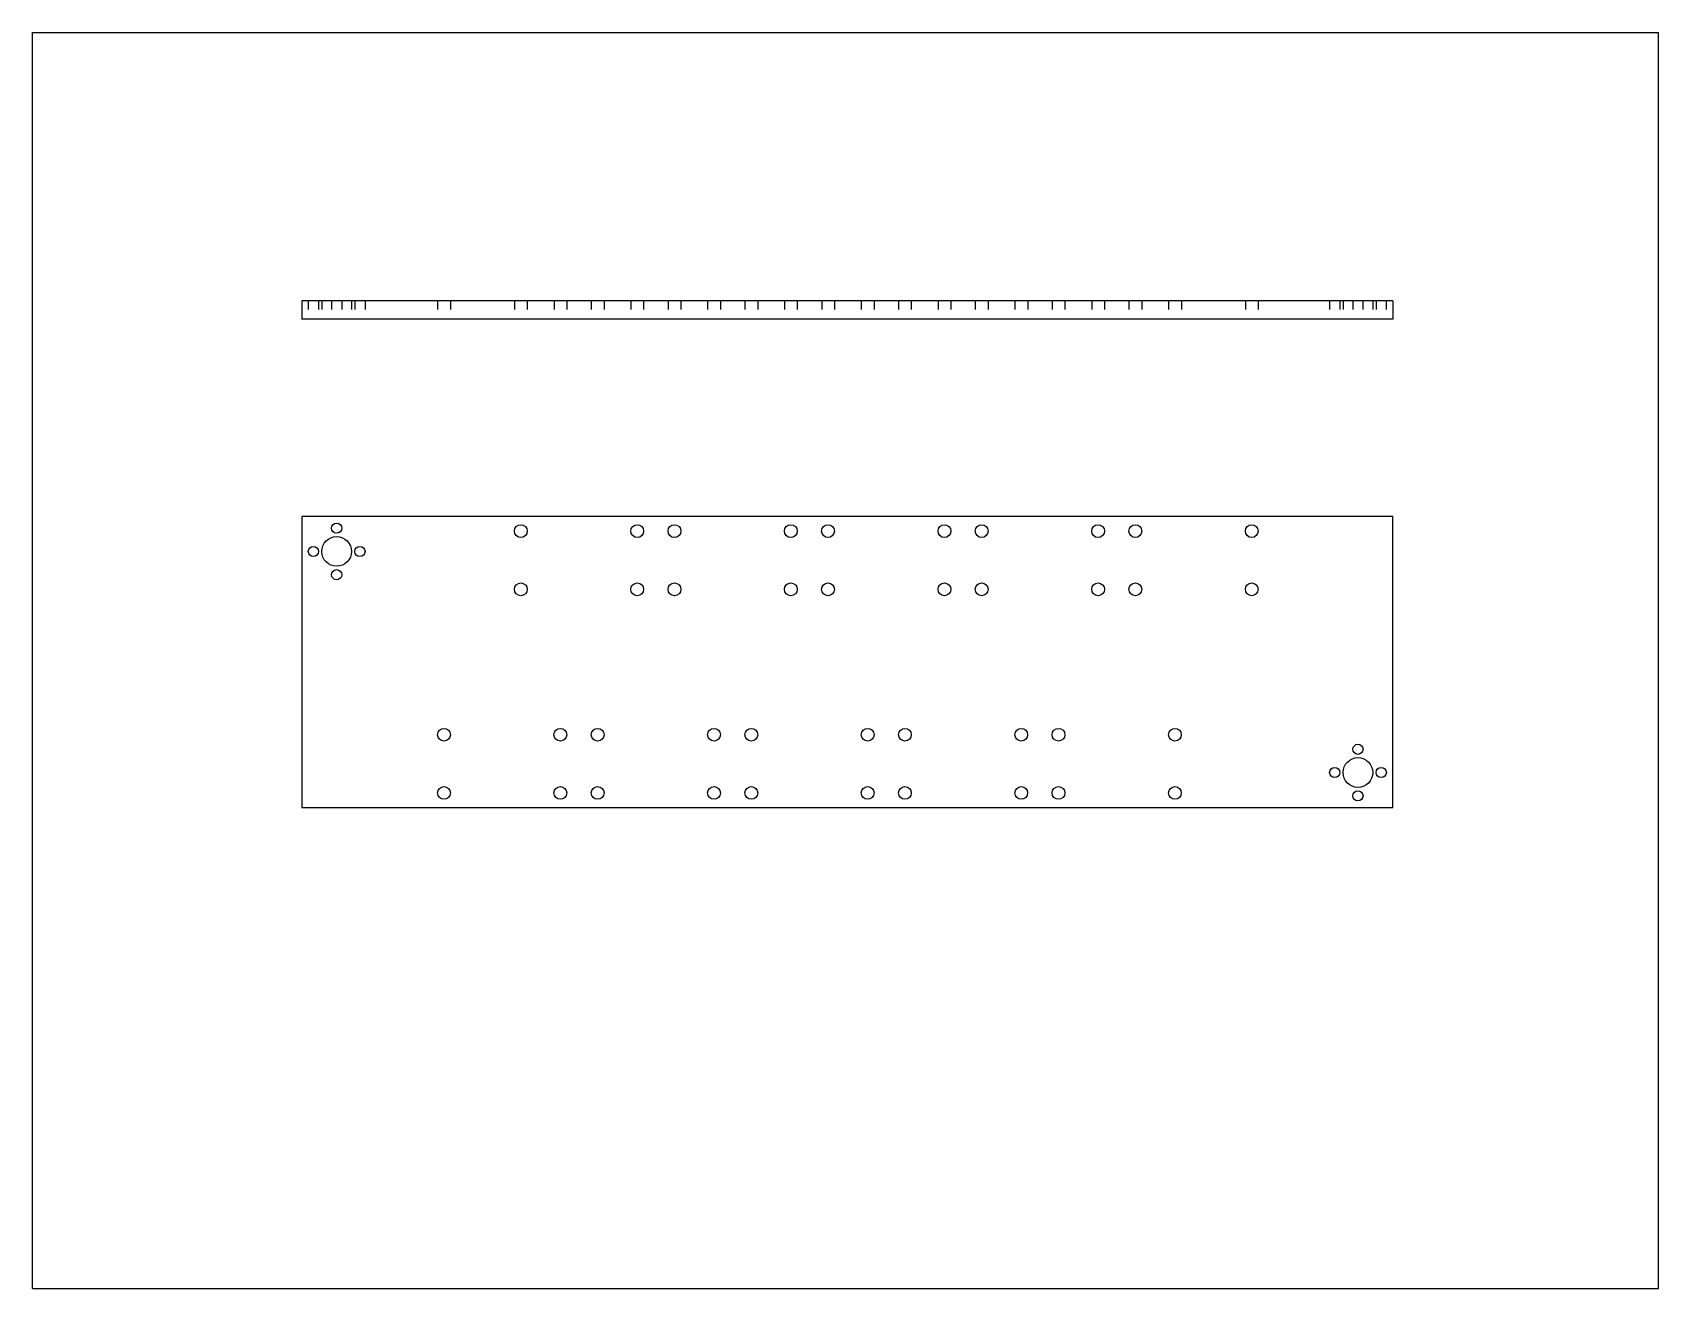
# Model space of a CAD drawing. Extents: x 0 to 22, y 0 to 17.
import ezdxf

# ---------------------------------------------------------------- set-up
doc = ezdxf.new("R2010")
doc.units = 0
doc.header["$LTSCALE"] = 1.21
doc.linetypes.add('HIDDEN', pattern=[0.2, 0.1, -0.1])
doc.layers.get('0').update_dxf_attribs({"linetype": 'CONTINUOUS'})
doc.layers.add('02___PRT_ALL_AXES', color=7, linetype='CONTINUOUS')
doc.layers.add('DEFAULT_2', color=8, linetype='HIDDEN')

msp = doc.modelspace()

# ---------------------------------------------------------------- linework, layer by layer
at = {"color": 7, "linetype": 'CONTINUOUS'}
for p, q in [((0, 0), (0, 17)), ((0, 17), (22, 17)), ((22, 0), (22, 17)), ((3.642, 13.37), (3.642, 13.12)), ((18.406, 13.37), (3.642, 13.37)), ((18.406, 13.37), (18.406, 13.12)), ((18.406, 13.12), (3.642, 13.12)), ((3.642, 10.448), (3.642, 6.511)), ((18.406, 10.448), (3.642, 10.448)), ((18.406, 6.511), (18.406, 10.448)), ((3.642, 6.511), (18.406, 6.511)), ((0, 0), (22, 0))]:
    msp.add_line(p, q, dxfattribs=at)
for centre, radius in [((4.115, 10.291), 0.0689), ((4.115, 9.976), 0.201), ((8.686, 10.251), 0.0866), ((10.26, 10.251), 0.0866), ((3.8, 9.976), 0.0689), ((4.43, 9.976), 0.0689), ((4.115, 9.661), 0.0689), ((8.686, 9.464), 0.0866), ((10.26, 9.464), 0.0866), ((7.646, 7.495), 0.0866), ((9.221, 7.495), 0.0866), ((17.934, 7.298), 0.0689), ((17.619, 6.984), 0.0689), ((17.934, 6.984), 0.201), ((18.249, 6.984), 0.0689), ((7.646, 6.708), 0.0866), ((9.221, 6.708), 0.0866), ((17.934, 6.669), 0.0689)]:
    msp.add_circle(centre, radius, dxfattribs=at)
at = {"layer": '02___PRT_ALL_AXES', "color": 8, "linetype": 'HIDDEN'}
for p, q in [((5.481, 13.37), (5.481, 13.12)), ((5.654, 13.37), (5.481, 13.37)), ((5.654, 13.37), (5.654, 13.12)), ((6.52, 13.37), (6.52, 13.12)), ((6.693, 13.37), (6.52, 13.37)), ((6.693, 13.37), (6.693, 13.12)), ((7.056, 13.37), (7.056, 13.12)), ((7.229, 13.37), (7.056, 13.37)), ((7.229, 13.37), (7.229, 13.12)), ((8.095, 13.37), (8.095, 13.12)), ((8.268, 13.37), (8.095, 13.37)), ((8.268, 13.37), (8.268, 13.12)), ((9.638, 13.37), (9.638, 13.12)), ((9.812, 13.37), (9.638, 13.37)), ((9.812, 13.37), (9.812, 13.12)), ((10.678, 13.37), (10.678, 13.12)), ((10.851, 13.37), (10.678, 13.37)), ((10.851, 13.37), (10.851, 13.12)), ((11.213, 13.37), (11.213, 13.12)), ((11.386, 13.37), (11.213, 13.37)), ((11.386, 13.37), (11.386, 13.12)), ((11.89, 13.37), (11.717, 13.37)), ((11.717, 13.37), (11.717, 13.12)), ((11.89, 13.37), (11.89, 13.12)), ((12.426, 13.37), (12.252, 13.37)), ((12.252, 13.37), (12.252, 13.12)), ((12.426, 13.37), (12.426, 13.12)), ((12.93, 13.37), (12.756, 13.37)), ((12.756, 13.37), (12.756, 13.12)), ((12.93, 13.37), (12.93, 13.12)), ((13.465, 13.37), (13.292, 13.37)), ((13.292, 13.37), (13.292, 13.12)), ((13.465, 13.37), (13.465, 13.12)), ((13.969, 13.37), (13.796, 13.37)), ((13.796, 13.37), (13.796, 13.12)), ((13.969, 13.37), (13.969, 13.12)), ((14.504, 13.37), (14.331, 13.37)), ((14.331, 13.37), (14.331, 13.12)), ((14.504, 13.37), (14.504, 13.12)), ((15.008, 13.37), (14.835, 13.37)), ((14.835, 13.37), (14.835, 13.12)), ((15.008, 13.37), (15.008, 13.12)), ((15.544, 13.37), (15.371, 13.37)), ((15.371, 13.37), (15.371, 13.12)), ((15.544, 13.37), (15.544, 13.12)), ((16.583, 13.37), (16.41, 13.37)), ((16.41, 13.37), (16.41, 13.12)), ((16.583, 13.37), (16.583, 13.12)), ((5.654, 13.12), (5.481, 13.12)), ((6.693, 13.12), (6.52, 13.12)), ((7.229, 13.12), (7.056, 13.12)), ((8.268, 13.12), (8.095, 13.12)), ((9.812, 13.12), (9.638, 13.12)), ((10.851, 13.12), (10.678, 13.12)), ((11.386, 13.12), (11.213, 13.12)), ((11.89, 13.12), (11.717, 13.12)), ((12.426, 13.12), (12.252, 13.12)), ((12.93, 13.12), (12.756, 13.12)), ((13.465, 13.12), (13.292, 13.12)), ((13.969, 13.12), (13.796, 13.12)), ((14.504, 13.12), (14.331, 13.12)), ((15.008, 13.12), (14.835, 13.12)), ((15.544, 13.12), (15.371, 13.12)), ((16.583, 13.12), (16.41, 13.12))]:
    msp.add_line(p, q, dxfattribs=at)
at = {"layer": '02___PRT_ALL_AXES', "color": 7, "linetype": 'CONTINUOUS'}
for centre in [(6.607, 10.251), (8.182, 10.251), (10.764, 10.251), (12.339, 10.251), (12.843, 10.251), (14.418, 10.251), (14.922, 10.251), (16.497, 10.251), (6.607, 9.464), (8.182, 9.464), (10.764, 9.464), (12.339, 9.464), (12.843, 9.464), (14.418, 9.464), (14.922, 9.464), (16.497, 9.464), (5.567, 7.495), (7.142, 7.495), (9.725, 7.495), (11.3, 7.495), (11.804, 7.495), (13.378, 7.495), (13.882, 7.495), (15.457, 7.495), (5.567, 6.708), (7.142, 6.708), (9.725, 6.708), (11.3, 6.708), (11.804, 6.708), (13.378, 6.708), (13.882, 6.708), (15.457, 6.708)]:
    msp.add_circle(centre, 0.0866, dxfattribs=at)
at = {"layer": 'DEFAULT_2', "color": 8, "linetype": 'HIDDEN'}
for p, q in [((3.731, 13.37), (3.731, 13.12)), ((3.869, 13.37), (3.869, 13.12)), ((3.914, 13.37), (3.914, 13.12)), ((4.046, 13.37), (4.046, 13.12)), ((4.184, 13.37), (4.184, 13.12)), ((4.315, 13.37), (4.315, 13.12)), ((4.361, 13.37), (4.361, 13.12)), ((4.499, 13.37), (4.499, 13.12)), ((7.56, 13.37), (7.56, 13.12)), ((7.733, 13.37), (7.733, 13.12)), ((8.599, 13.37), (8.599, 13.12)), ((8.772, 13.37), (8.772, 13.12)), ((9.134, 13.37), (9.134, 13.12)), ((9.308, 13.37), (9.308, 13.12)), ((10.174, 13.37), (10.174, 13.12)), ((10.347, 13.37), (10.347, 13.12)), ((17.55, 13.37), (17.55, 13.12)), ((17.688, 13.37), (17.688, 13.12)), ((17.733, 13.37), (17.733, 13.12)), ((17.865, 13.37), (17.865, 13.12)), ((18.002, 13.37), (18.002, 13.12)), ((18.134, 13.37), (18.134, 13.12)), ((18.18, 13.37), (18.18, 13.12)), ((18.317, 13.37), (18.317, 13.12))]:
    msp.add_line(p, q, dxfattribs=at)

doc.saveas('drawing.dxf')
